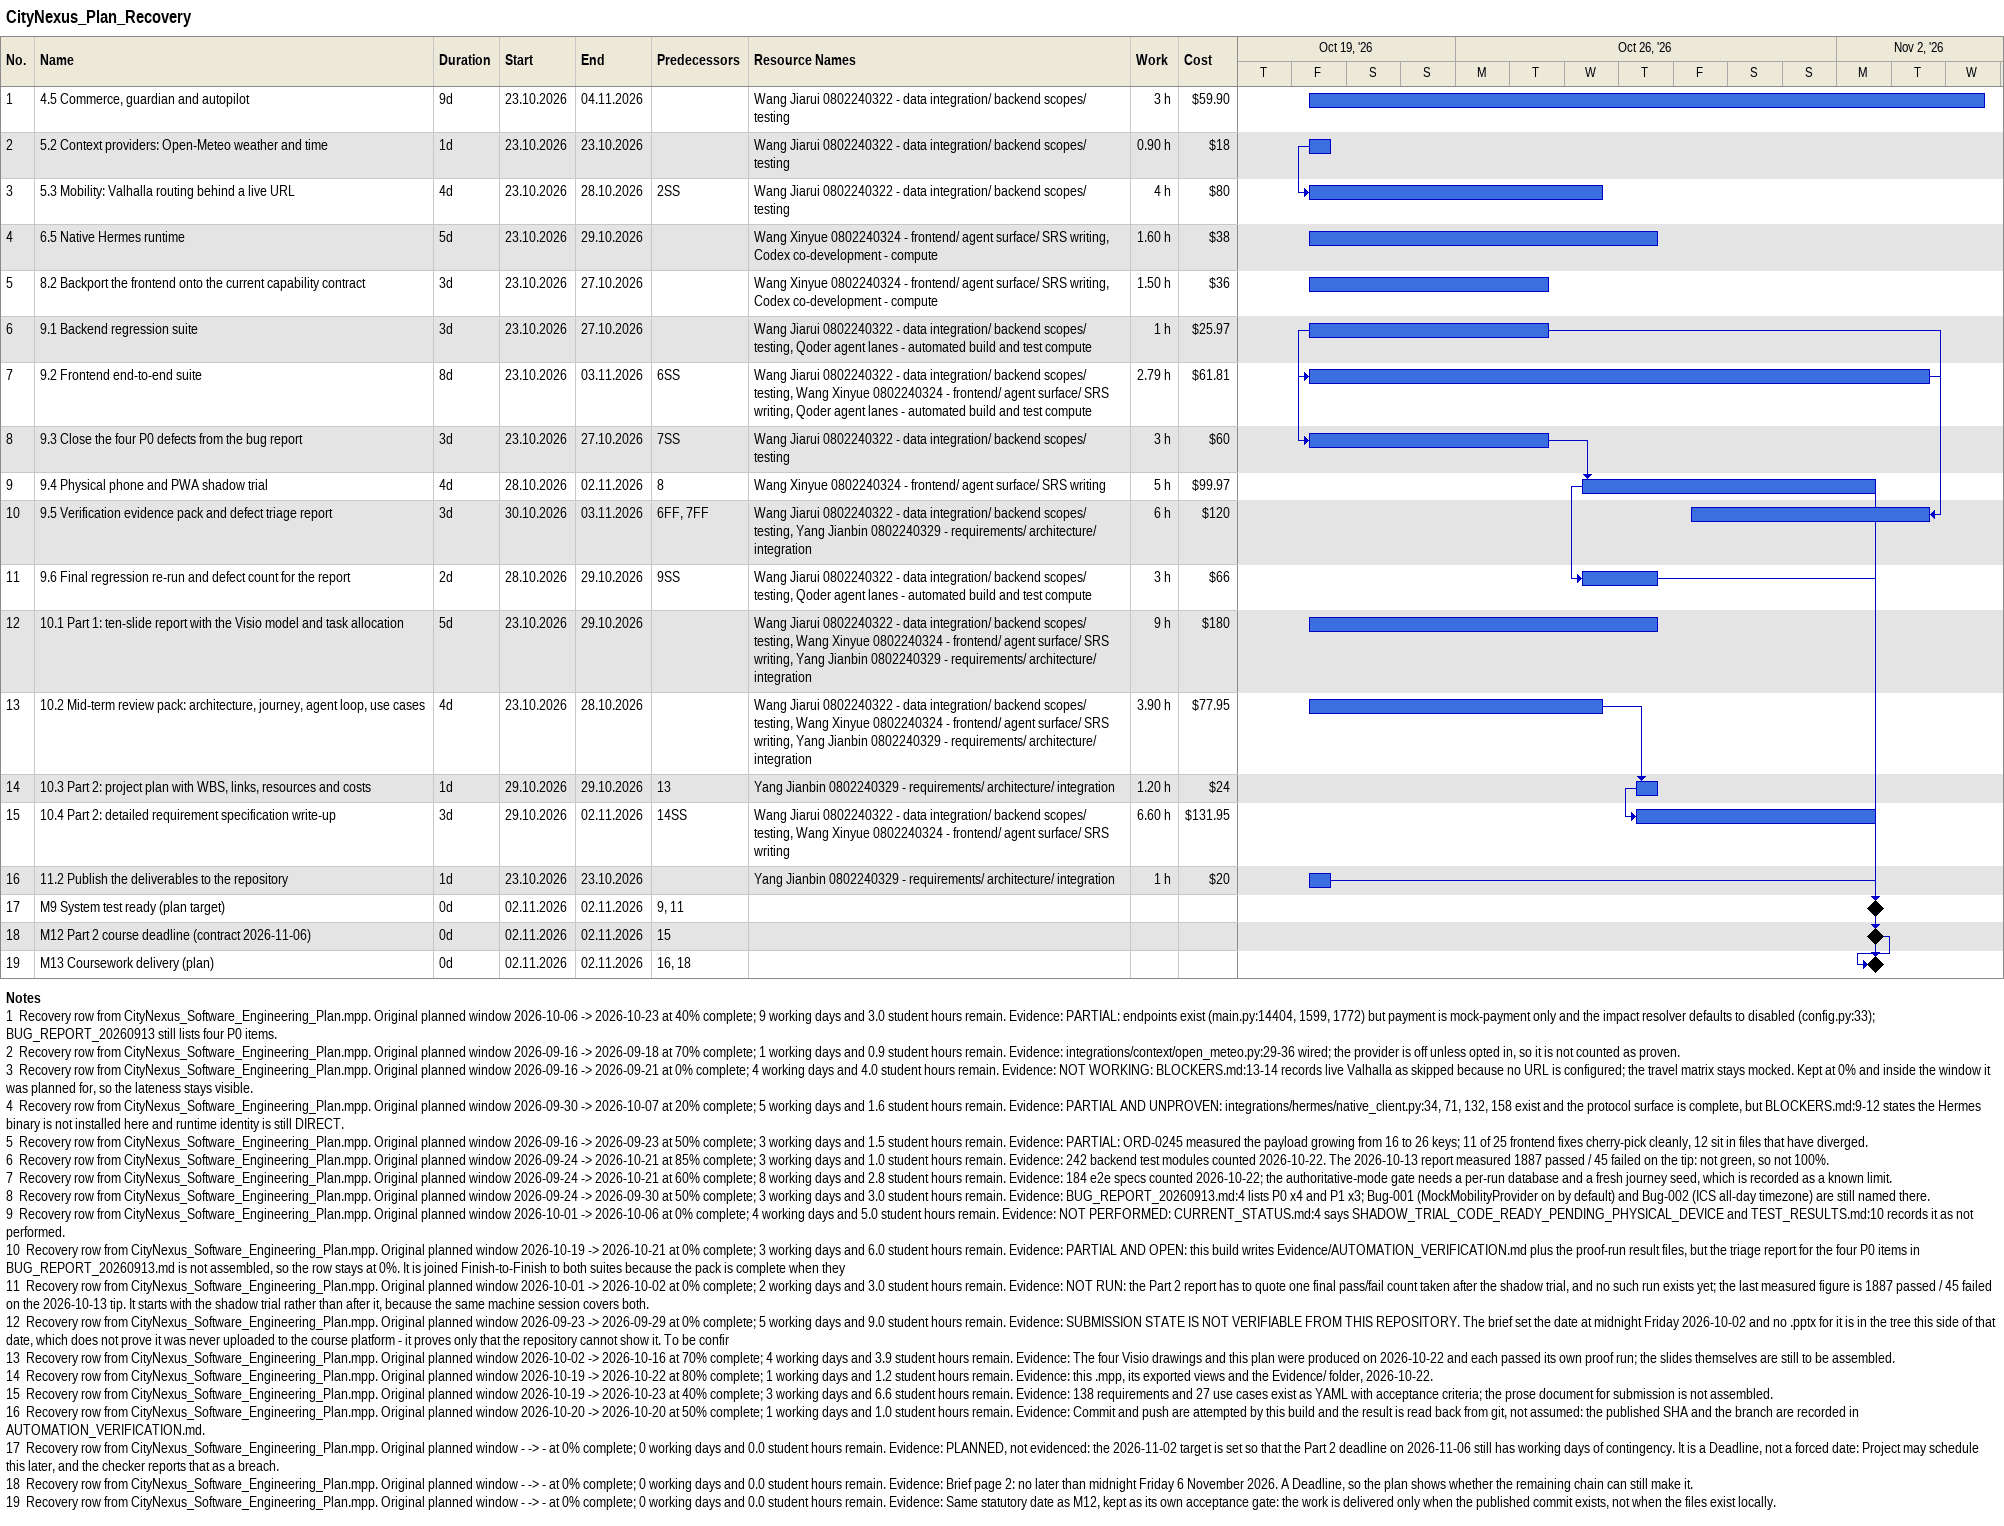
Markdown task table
CityNexus_Plan_Recovery

| ID | Task | Duration | Start | Finish | Predecessors | Resources | Work (h) | Cost ($) |
|---|---|---|---|---|---|---|---|---|
| 1 | 4.5 Commerce, guardian and autopilot | 9d | 2026-10-23 | 2026-11-04 |  | Wang Jiarui 0802240322 - data integration/ backend scopes/ testing | 3 | 59.90 |
| 2 | 5.2 Context providers: Open-Meteo weather and time | 1d | 2026-10-23 | 2026-10-23 |  | Wang Jiarui 0802240322 - data integration/ backend scopes/ testing | 0.90 | 18 |
| 3 | 5.3 Mobility: Valhalla routing behind a live URL | 4d | 2026-10-23 | 2026-10-28 | 2SS | Wang Jiarui 0802240322 - data integration/ backend scopes/ testing | 4 | 80 |
| 4 | 6.5 Native Hermes runtime | 5d | 2026-10-23 | 2026-10-29 |  | Wang Xinyue 0802240324 - frontend/ agent surface/ SRS writing, Codex co-development - compute | 1.60 | 38 |
| 5 | 8.2 Backport the frontend onto the current capability contract | 3d | 2026-10-23 | 2026-10-27 |  | Wang Xinyue 0802240324 - frontend/ agent surface/ SRS writing, Codex co-development - compute | 1.50 | 36 |
| 6 | 9.1 Backend regression suite | 3d | 2026-10-23 | 2026-10-27 |  | Wang Jiarui 0802240322 - data integration/ backend scopes/ testing, Qoder agent lanes - automated build and test compute | 1 | 25.97 |
| 7 | 9.2 Frontend end-to-end suite | 8d | 2026-10-23 | 2026-11-03 | 6SS | Wang Jiarui 0802240322 - data integration/ backend scopes/ testing, Wang Xinyue 0802240324 - frontend/ agent surface/ SRS writing, Qoder agent lanes - automated build and test compute | 2.79 | 61.81 |
| 8 | 9.3 Close the four P0 defects from the bug report | 3d | 2026-10-23 | 2026-10-27 | 7SS | Wang Jiarui 0802240322 - data integration/ backend scopes/ testing | 3 | 60 |
| 9 | 9.4 Physical phone and PWA shadow trial | 4d | 2026-10-28 | 2026-11-02 | 8 | Wang Xinyue 0802240324 - frontend/ agent surface/ SRS writing | 5 | 99.97 |
| 10 | 9.5 Verification evidence pack and defect triage report | 3d | 2026-10-30 | 2026-11-03 | 6FF, 7FF | Wang Jiarui 0802240322 - data integration/ backend scopes/ testing, Yang Jianbin 0802240329 - requirements/ architecture/ integration | 6 | 120 |
| 11 | 9.6 Final regression re-run and defect count for the report | 2d | 2026-10-28 | 2026-10-29 | 9SS | Wang Jiarui 0802240322 - data integration/ backend scopes/ testing, Qoder agent lanes - automated build and test compute | 3 | 66 |
| 12 | 10.1 Part 1: ten-slide report with the Visio model and task allocation | 5d | 2026-10-23 | 2026-10-29 |  | Wang Jiarui 0802240322 - data integration/ backend scopes/ testing, Wang Xinyue 0802240324 - frontend/ agent surface/ SRS writing, Yang Jianbin 0802240329 - requirements/ architecture/ integration | 9 | 180 |
| 13 | 10.2 Mid-term review pack: architecture, journey, agent loop, use cases | 4d | 2026-10-23 | 2026-10-28 |  | Wang Jiarui 0802240322 - data integration/ backend scopes/ testing, Wang Xinyue 0802240324 - frontend/ agent surface/ SRS writing, Yang Jianbin 0802240329 - requirements/ architecture/ integration | 3.90 | 77.95 |
| 14 | 10.3 Part 2: project plan with WBS, links, resources and costs | 1d | 2026-10-29 | 2026-10-29 | 13 | Yang Jianbin 0802240329 - requirements/ architecture/ integration | 1.20 | 24 |
| 15 | 10.4 Part 2: detailed requirement specification write-up | 3d | 2026-10-29 | 2026-11-02 | 14SS | Wang Jiarui 0802240322 - data integration/ backend scopes/ testing, Wang Xinyue 0802240324 - frontend/ agent surface/ SRS writing | 6.60 | 131.95 |
| 16 | 11.2 Publish the deliverables to the repository | 1d | 2026-10-23 | 2026-10-23 |  | Yang Jianbin 0802240329 - requirements/ architecture/ integration | 1 | 20 |
| 17 | M9 System test ready (plan target) | 0d | 2026-11-02 | 2026-11-02 | 9, 11 |  |  |  |
| 18 | M12 Part 2 course deadline (contract 2026-11-06) | 0d | 2026-11-02 | 2026-11-02 | 15 |  |  |  |
| 19 | M13 Coursework delivery (plan) | 0d | 2026-11-02 | 2026-11-02 | 16, 18 |  |  |  |

Notes
- 1: Recovery row from CityNexus_Software_Engineering_Plan.mpp. Original planned window 2026-10-06 -> 2026-10-23 at 40% complete; 9 working days and 3.0 student hours remain. Evidence: PARTIAL: endpoints exist (main.py:14404, 1599, 1772) but payment is mock-payment only and the impact resolver defaults to disabled (config.py:33); BUG_REPORT_20260913 still lists four P0 items.
- 2: Recovery row from CityNexus_Software_Engineering_Plan.mpp. Original planned window 2026-09-16 -> 2026-09-18 at 70% complete; 1 working days and 0.9 student hours remain. Evidence: integrations/context/open_meteo.py:29-36 wired; the provider is off unless opted in, so it is not counted as proven.
- 3: Recovery row from CityNexus_Software_Engineering_Plan.mpp. Original planned window 2026-09-16 -> 2026-09-21 at 0% complete; 4 working days and 4.0 student hours remain. Evidence: NOT WORKING: BLOCKERS.md:13-14 records live Valhalla as skipped because no URL is configured; the travel matrix stays mocked. Kept at 0% and inside the window it was planned for, so the lateness stays visible.
- 4: Recovery row from CityNexus_Software_Engineering_Plan.mpp. Original planned window 2026-09-30 -> 2026-10-07 at 20% complete; 5 working days and 1.6 student hours remain. Evidence: PARTIAL AND UNPROVEN: integrations/hermes/native_client.py:34, 71, 132, 158 exist and the protocol surface is complete, but BLOCKERS.md:9-12 states the Hermes binary is not installed here and runtime identity is still DIRECT.
- 5: Recovery row from CityNexus_Software_Engineering_Plan.mpp. Original planned window 2026-09-16 -> 2026-09-23 at 50% complete; 3 working days and 1.5 student hours remain. Evidence: PARTIAL: ORD-0245 measured the payload growing from 16 to 26 keys; 11 of 25 frontend fixes cherry-pick cleanly, 12 sit in files that have diverged.
- 6: Recovery row from CityNexus_Software_Engineering_Plan.mpp. Original planned window 2026-09-24 -> 2026-10-21 at 85% complete; 3 working days and 1.0 student hours remain. Evidence: 242 backend test modules counted 2026-10-22. The 2026-10-13 report measured 1887 passed / 45 failed on the tip: not green, so not 100%.
- 7: Recovery row from CityNexus_Software_Engineering_Plan.mpp. Original planned window 2026-09-24 -> 2026-10-21 at 60% complete; 8 working days and 2.8 student hours remain. Evidence: 184 e2e specs counted 2026-10-22; the authoritative-mode gate needs a per-run database and a fresh journey seed, which is recorded as a known limit.
- 8: Recovery row from CityNexus_Software_Engineering_Plan.mpp. Original planned window 2026-09-24 -> 2026-09-30 at 50% complete; 3 working days and 3.0 student hours remain. Evidence: BUG_REPORT_20260913.md:4 lists P0 x4 and P1 x3; Bug-001 (MockMobilityProvider on by default) and Bug-002 (ICS all-day timezone) are still named there.
- 9: Recovery row from CityNexus_Software_Engineering_Plan.mpp. Original planned window 2026-10-01 -> 2026-10-06 at 0% complete; 4 working days and 5.0 student hours remain. Evidence: NOT PERFORMED: CURRENT_STATUS.md:4 says SHADOW_TRIAL_CODE_READY_PENDING_PHYSICAL_DEVICE and TEST_RESULTS.md:10 records it as not performed.
- 10: Recovery row from CityNexus_Software_Engineering_Plan.mpp. Original planned window 2026-10-19 -> 2026-10-21 at 0% complete; 3 working days and 6.0 student hours remain. Evidence: PARTIAL AND OPEN: this build writes Evidence/AUTOMATION_VERIFICATION.md plus the proof-run result files, but the triage report for the four P0 items in BUG_REPORT_20260913.md is not assembled, so the row stays at 0%. It is joined Finish-to-Finish to both suites because the pack is complete when they
- 11: Recovery row from CityNexus_Software_Engineering_Plan.mpp. Original planned window 2026-10-01 -> 2026-10-02 at 0% complete; 2 working days and 3.0 student hours remain. Evidence: NOT RUN: the Part 2 report has to quote one final pass/fail count taken after the shadow trial, and no such run exists yet; the last measured figure is 1887 passed / 45 failed on the 2026-10-13 tip. It starts with the shadow trial rather than after it, because the same machine session covers both.
- 12: Recovery row from CityNexus_Software_Engineering_Plan.mpp. Original planned window 2026-09-23 -> 2026-09-29 at 0% complete; 5 working days and 9.0 student hours remain. Evidence: SUBMISSION STATE IS NOT VERIFIABLE FROM THIS REPOSITORY. The brief set the date at midnight Friday 2026-10-02 and no .pptx for it is in the tree this side of that date, which does not prove it was never uploaded to the course platform - it proves only that the repository cannot show it. To be confir
- 13: Recovery row from CityNexus_Software_Engineering_Plan.mpp. Original planned window 2026-10-02 -> 2026-10-16 at 70% complete; 4 working days and 3.9 student hours remain. Evidence: The four Visio drawings and this plan were produced on 2026-10-22 and each passed its own proof run; the slides themselves are still to be assembled.
- 14: Recovery row from CityNexus_Software_Engineering_Plan.mpp. Original planned window 2026-10-19 -> 2026-10-22 at 80% complete; 1 working days and 1.2 student hours remain. Evidence: this .mpp, its exported views and the Evidence/ folder, 2026-10-22.
- 15: Recovery row from CityNexus_Software_Engineering_Plan.mpp. Original planned window 2026-10-19 -> 2026-10-23 at 40% complete; 3 working days and 6.6 student hours remain. Evidence: 138 requirements and 27 use cases exist as YAML with acceptance criteria; the prose document for submission is not assembled.
- 16: Recovery row from CityNexus_Software_Engineering_Plan.mpp. Original planned window 2026-10-20 -> 2026-10-20 at 50% complete; 1 working days and 1.0 student hours remain. Evidence: Commit and push are attempted by this build and the result is read back from git, not assumed: the published SHA and the branch are recorded in AUTOMATION_VERIFICATION.md.
- 17: Recovery row from CityNexus_Software_Engineering_Plan.mpp. Original planned window - -> - at 0% complete; 0 working days and 0.0 student hours remain. Evidence: PLANNED, not evidenced: the 2026-11-02 target is set so that the Part 2 deadline on 2026-11-06 still has working days of contingency. It is a Deadline, not a forced date: Project may schedule this later, and the checker reports that as a breach.
- 18: Recovery row from CityNexus_Software_Engineering_Plan.mpp. Original planned window - -> - at 0% complete; 0 working days and 0.0 student hours remain. Evidence: Brief page 2: no later than midnight Friday 6 November 2026. A Deadline, so the plan shows whether the remaining chain can still make it.
- 19: Recovery row from CityNexus_Software_Engineering_Plan.mpp. Original planned window - -> - at 0% complete; 0 working days and 0.0 student hours remain. Evidence: Same statutory date as M12, kept as its own acceptance gate: the work is delivered only when the published commit exists, not when the files exist locally.
